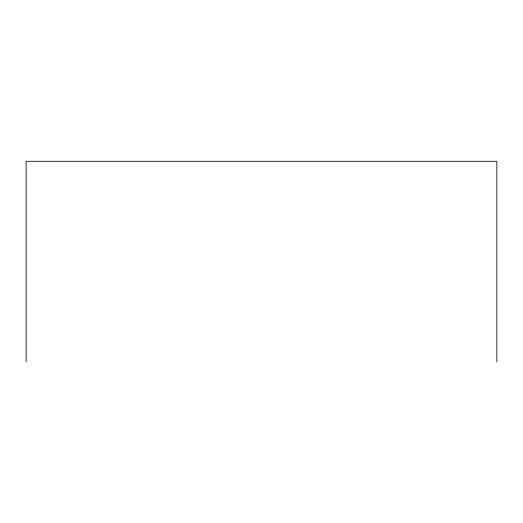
<?xml version="1.0" encoding="UTF-8"?>
<svg xmlns="http://www.w3.org/2000/svg" width="523" height="523" viewBox="0 0 523 523"><rect width="100%" height="100%" fill="white"/><g stroke="black" fill="none" stroke-linecap="round" stroke-linejoin="round"><path stroke-width="0.78" d="M496.85 361.713L496.85 161.287L26.15 161.287L26.15 361.713"/></g></svg>
